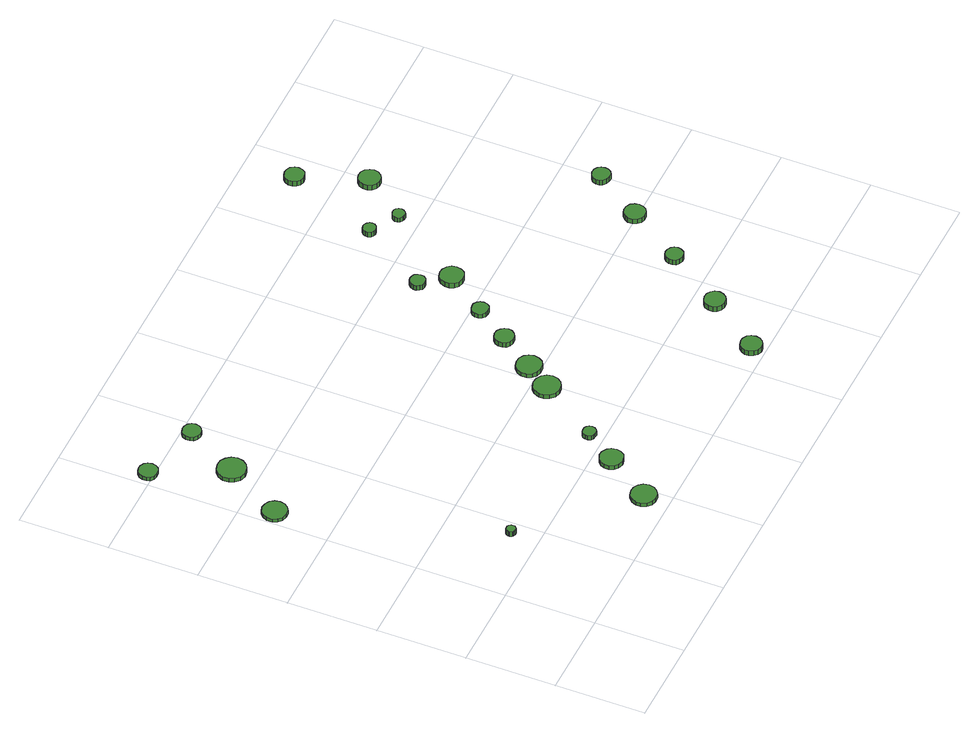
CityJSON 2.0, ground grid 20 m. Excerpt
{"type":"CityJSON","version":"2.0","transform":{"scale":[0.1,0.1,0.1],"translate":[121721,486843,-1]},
"CityObjects":{
"tree1":{"type":"SolitaryVegetationObject","attributes":{"function":"something"},"geometry":[{"type":"MultiSurface","lod":"1","boundaries":[[[0,1,2,3,4,5,6,7,8,9,10,11,12,13,14]],[[15,16,17,18,19,20,21,22,23,24,25,26,27,28,29]],[[0,29,28,1]],[[1,28,27,2]],[[2,27,26,3]],[[3,26,25,4]],[[4,25,24,5]],[[5,24,23,6]],[[6,23,22,7]],[[7,22,21,8]],[[8,21,20,9]],[[9,20,19,10]],[[10,19,18,11]],[[11,18,17,12]],[[12,17,16,13]],[[13,16,15,14]],[[14,15,29,0]]]}]},
"tree2":{"type":"SolitaryVegetationObject","attributes":{"function":"something"},"geometry":[{"type":"MultiSurface","lod":"1","boundaries":[[[30,31,32,33,34,35,36,37,38,39,40,41,42,43,44]],[[45,46,47,48,49,50,51,52,53,54,55,56,57,58,59]],[[30,59,58,31]],[[31,58,57,32]],[[32,57,56,33]],[[33,56,55,34]],[[34,55,54,35]],[[35,54,53,36]],[[36,53,52,37]],[[37,52,51,38]],[[38,51,50,39]],[[39,50,49,40]],[[40,49,48,41]],[[41,48,47,42]],[[42,47,46,43]],[[43,46,45,44]],[[44,45,59,30]]]}]},
"tree3":{"type":"SolitaryVegetationObject","attributes":{"function":"something"},"geometry":[{"type":"MultiSurface","lod":"1","boundaries":[[[60,61,62,63,64,65,66,67,68,69,70,71,72,73,74]],[[75,76,77,78,79,80,81,82,83,84,85,86,87,88,89]],[[60,89,88,61]],[[61,88,87,62]],[[62,87,86,63]],[[63,86,85,64]],[[64,85,84,65]],[[65,84,83,66]],[[66,83,82,67]],[[67,82,81,68]],[[68,81,80,69]],[[69,80,79,70]],[[70,79,78,71]],[[71,78,77,72]],[[72,77,76,73]],[[73,76,75,74]],[[74,75,89,60]]]}]},
"tree4":{"type":"SolitaryVegetationObject","attributes":{"function":"something"},"geometry":[{"type":"MultiSurface","lod":"1","boundaries":[[[90,91,92,93,94,95,96,97,98,99,100,101,102,103,104]],[[105,106,107,108,109,110,111,112,113,114,115,116,117,118,119]],[[90,119,118,91]],[[91,118,117,92]],[[92,117,116,93]],[[93,116,115,94]],[[94,115,114,95]],[[95,114,113,96]],[[96,113,112,97]],[[97,112,111,98]],[[98,111,110,99]],[[99,110,109,100]],[[100,109,108,101]],[[101,108,107,102]],[[102,107,106,103]],[[103,106,105,104]],[[104,105,119,90]]]}]},
"tree5":{"type":"SolitaryVegetationObject","attributes":{"function":"something"},"geometry":[{"type":"MultiSurface","lod":"1","boundaries":[[[120,121,122,123,124,125,126,127,128,129,130,131,132,133,134]],[[135,136,137,138,139,140,141,142,143,144,145,146,147,148,149]],[[120,149,148,121]],[[121,148,147,122]],[[122,147,146,123]],[[123,146,145,124]],[[124,145,144,125]],[[125,144,143,126]],[[126,143,142,127]],[[127,142,141,128]],[[128,141,140,129]],[[129,140,139,130]],[[130,139,138,131]],[[131,138,137,132]],[[132,137,136,133]],[[133,136,135,134]],[[134,135,149,120]]]}]},
"tree6":{"type":"SolitaryVegetationObject","attributes":{"function":"something"},"geometry":[{"type":"MultiSurface","lod":"1","boundaries":[[[150,151,152,153,154,155,156,157,158,159,160,161,162,163,164]],[[165,166,167,168,169,170,171,172,173,174,175,176,177,178,179]],[[150,179,178,151]],[[151,178,177,152]],[[152,177,176,153]],[[153,176,175,154]],[[154,175,174,155]],[[155,174,173,156]],[[156,173,172,157]],[[157,172,171,158]],[[158,171,170,159]],[[159,170,169,160]],[[160,169,168,161]],[[161,168,167,162]],[[162,167,166,163]],[[163,166,165,164]],[[164,165,179,150]]]}]},
"tree7":{"type":"SolitaryVegetationObject","attributes":{"function":"something"},"geometry":[{"type":"MultiSurface","lod":"1","boundaries":[[[180,181,182,183,184,185,186,187,188,189,190,191,192,193,194]],[[195,196,197,198,199,200,201,202,203,204,205,206,207,208,209]],[[180,209,208,181]],[[181,208,207,182]],[[182,207,206,183]],[[183,206,205,184]],[[184,205,204,185]],[[185,204,203,186]],[[186,203,202,187]],[[187,202,201,188]],[[188,201,200,189]],[[189,200,199,190]],[[190,199,198,191]],[[191,198,197,192]],[[192,197,196,193]],[[193,196,195,194]],[[194,195,209,180]]]}]},
"tree8":{"type":"SolitaryVegetationObject","attributes":{"function":"something"},"geometry":[{"type":"MultiSurface","lod":"1","boundaries":[[[210,211,212,213,214,215,216,217,218,219,220,221,222,223,224]],[[225,226,227,228,229,230,231,232,233,234,235,236,237,238,239]],[[210,239,238,211]],[[211,238,237,212]],[[212,237,236,213]],[[213,236,235,214]],[[214,235,234,215]],[[215,234,233,216]],[[216,233,232,217]],[[217,232,231,218]],[[218,231,230,219]],[[219,230,229,220]],[[220,229,228,221]],[[221,228,227,222]],[[222,227,226,223]],[[223,226,225,224]],[[224,225,239,210]]]}]},
"tree9":{"type":"SolitaryVegetationObject","attributes":{"function":"something"},"geometry":[{"type":"MultiSurface","lod":"1","boundaries":[[[240,241,242,243,244,245,246,247,248,249,250,251,252,253,254]],[[255,256,257,258,259,260,261,262,263,264,265,266,267,268,269]],[[240,269,268,241]],[[241,268,267,242]],[[242,267,266,243]],[[243,266,265,244]],[[244,265,264,245]],[[245,264,263,246]],[[246,263,262,247]],[[247,262,261,248]],[[248,261,260,249]],[[249,260,259,250]],[[250,259,258,251]],[[251,258,257,252]],[[252,257,256,253]],[[253,256,255,254]],[[254,255,269,240]]]}]},
"tree10":{"type":"SolitaryVegetationObject","attributes":{"function":"something"},"geometry":[{"type":"MultiSurface","lod":"1","boundaries":[[[270,271,272,273,274,275,276,277,278,279,280,281,282,283,284]],[[285,286,287,288,289,290,291,292,293,294,295,296,297,298,299]],[[270,299,298,271]],[[271,298,297,272]],[[272,297,296,273]],[[273,296,295,274]],[[274,295,294,275]],[[275,294,293,276]],[[276,293,292,277]],[[277,292,291,278]],[[278,291,290,279]],[[279,290,289,280]],[[280,289,288,281]],[[281,288,287,282]],[[282,287,286,283]],[[283,286,285,284]],[[284,285,299,270]]]}]},
"tree11":{"type":"SolitaryVegetationObject","attributes":{"function":"something"},"geometry":[{"type":"MultiSurface","lod":"1","boundaries":[[[300,301,302,303,304,305,306,307,308,309,310,311,312,313,314]],[[315,316,317,318,319,320,321,322,323,324,325,326,327,328,329]],[[300,329,328,301]],[[301,328,327,302]],[[302,327,326,303]],[[303,326,325,304]],[[304,325,324,305]],[[305,324,323,306]],[[306,323,322,307]],[[307,322,321,308]],[[308,321,320,309]],[[309,320,319,310]],[[310,319,318,311]],[[311,318,317,312]],[[312,317,316,313]],[[313,316,315,314]],[[314,315,329,300]]]}]},
"tree12":{"type":"SolitaryVegetationObject","attributes":{"function":"something"},"geometry":[{"type":"MultiSurface","lod":"1","boundaries":[[[330,331,332,333,334,335,336,337,338,339,340,341,342,343,344]],[[345,346,347,348,349,350,351,352,353,354,355,356,357,358,359]],[[330,359,358,331]],[[331,358,357,332]],[[332,357,356,333]],[[333,356,355,334]],[[334,355,354,335]],[[335,354,353,336]],[[336,353,352,337]],[[337,352,351,338]],[[338,351,350,339]],[[339,350,349,340]],[[340,349,348,341]],[[341,348,347,342]],[[342,347,346,343]],[[343,346,345,344]],[[344,345,359,330]]]}]},
"tree13":{"type":"SolitaryVegetationObject","attributes":{"function":"something"},"geometry":[{"type":"MultiSurface","lod":"1","boundaries":[[[360,361,362,363,364,365,366,367,368,369,370,371,372,373,374]],[[375,376,377,378,379,380,381,382,383,384,385,386,387,388,389]],[[360,389,388,361]],[[361,388,387,362]],[[362,387,386,363]],[[363,386,385,364]],[[364,385,384,365]],[[365,384,383,366]],[[366,383,382,367]],[[367,382,381,368]],[[368,381,380,369]],[[369,380,379,370]],[[370,379,378,371]],[[371,378,377,372]],[[372,377,376,373]],[[373,376,375,374]],[[374,375,389,360]]]}]},
"tree14":{"type":"SolitaryVegetationObject","attributes":{"function":"something"},"geometry":[{"type":"MultiSurface","lod":"1","boundaries":[[[390,391,392,393,394,395,396,397,398,399,400,401,402,403,404]],[[405,406,407,408,409,410,411,412,413,414,415,416,417,418,419]],[[390,419,418,391]],[[391,418,417,392]],[[392,417,416,393]],[[393,416,415,394]],[[394,415,414,395]],[[395,414,413,396]],[[396,413,412,397]],[[397,412,411,398]],[[398,411,410,399]],[[399,410,409,400]],[[400,409,408,401]],[[401,408,407,402]],[[402,407,406,403]],[[403,406,405,404]],[[404,405,419,390]]]}]},
"tree15":{"type":"SolitaryVegetationObject","attributes":{"function":"something"},"geometry":[{"type":"MultiSurface","lod":"1","boundaries":[[[420,421,422,423,424,425,426,427,428,429,430,431,432,433,434]],[[435,436,437,438,439,440,441,442,443,444,445,446,447,448,449]],[[420,449,448,421]],[[421,448,447,422]],[[422,447,446,423]],[[423,446,445,424]],[[424,445,444,425]],[[425,444,443,426]],[[426,443,442,427]],[[427,442,441,428]],[[428,441,440,429]],[[429,440,439,430]],[[430,439,438,431]],[[431,438,437,432]],[[432,437,436,433]],[[433,436,435,434]],[[434,435,449,420]]]}]},
"tree16":{"type":"SolitaryVegetationObject","attributes":{"function":"something"},"geometry":[{"type":"MultiSurface","lod":"1","boundaries":[[[450,451,452,453,454,455,456,457,458,459,460,461,462,463,464]],[[465,466,467,468,469,470,471,472,473,474,475,476,477,478,479]],[[450,479,478,451]],[[451,478,477,452]],[[452,477,476,453]],[[453,476,475,454]],[[454,475,474,455]],[[455,474,473,456]],[[456,473,472,457]],[[457,472,471,458]],[[458,471,470,459]],[[459,470,469,460]],[[460,469,468,461]],[[461,468,467,462]],[[462,467,466,463]],[[463,466,465,464]],[[464,465,479,450]]]}]},
"tree17":{"type":"SolitaryVegetationObject","attributes":{"function":"something"},"geometry":[{"type":"MultiSurface","lod":"1","boundaries":[[[480,481,482,483,484,485,486,487,488,489,490,491,492,493,494]],[[495,496,497,498,499,500,501,502,503,504,505,506,507,508,509]],[[480,509,508,481]],[[481,508,507,482]],[[482,507,506,483]],[[483,506,505,484]],[[484,505,504,485]],[[485,504,503,486]],[[486,503,502,487]],[[487,502,501,488]],[[488,501,500,489]],[[489,500,499,490]],[[490,499,498,491]],[[491,498,497,492]],[[492,497,496,493]],[[493,496,495,494]],[[494,495,509,480]]]}]},
"tree18":{"type":"SolitaryVegetationObject","attributes":{"function":"something"},"geometry":[{"type":"MultiSurface","lod":"1","boundaries":[[[510,511,512,513,514,515,516,517,518,519,520,521,522,523,524]],[[525,526,527,528,529,530,531,532,533,534,535,536,537,538,539]],[[510,539,538,511]],[[511,538,537,512]],[[512,537,536,513]],[[513,536,535,514]],[[514,535,534,515]],[[515,534,533,516]],[[516,533,532,517]],[[517,532,531,518]],[[518,531,530,519]],[[519,530,529,520]],[[520,529,528,521]],[[521,528,527,522]],[[522,527,526,523]],[[523,526,525,524]],[[524,525,539,510]]]}]},
"tree19":{"type":"SolitaryVegetationObject","attributes":{"function":"something"},"geometry":[{"type":"MultiSurface","lod":"1","boundaries":[[[540,541,542,543,544,545,546,547,548,549,550,551,552,553,554]],[[555,556,557,558,559,560,561,562,563,564,565,566,567,568,569]],[[540,569,568,541]],[[541,568,567,542]],[[542,567,566,543]],[[543,566,565,544]],[[544,565,564,545]],[[545,564,563,546]],[[546,563,562,547]],[[547,562,561,548]],[[548,561,560,549]],[[549,560,559,550]],[[550,559,558,551]],[[551,558,557,552]],[[552,557,556,553]],[[553,556,555,554]],[[554,555,569,540]]]}]},
"tree20":{"type":"SolitaryVegetationObject","attributes":{"function":"something"},"geometry":[{"type":"MultiSurface","lod":"1","boundaries":[[[570,571,572,573,574,575,576,577,578,579,580,581,582,583,584]],[[585,586,587,588,589,590,591,592,593,594,595,596,597,598,599]],[[570,599,598,571]],[[571,598,597,572]],[[572,597,596,573]],[[573,596,595,574]],[[574,595,594,575]],[[575,594,593,576]],[[576,593,592,577]],[[577,592,591,578]],[[578,591,590,579]],[[579,590,589,580]],[[580,589,588,581]],[[581,588,587,582]],[[582,587,586,583]],[[583,586,585,584]],[[584,585,599,570]]]}]},
"tree21":{"type":"SolitaryVegetationObject","attributes":{"function":"something"},"geometry":[{"type":"MultiSurface","lod":"1","boundaries":[[[600,601,602,603,604,605,606,607,608,609,610,611,612,613,614]],[[615,616,617,618,619,620,621,622,623,624,625,626,627,628,629]],[[600,629,628,601]],[[601,628,627,602]],[[602,627,626,603]],[[603,626,625,604]],[[604,625,624,605]],[[605,624,623,606]],[[606,623,622,607]],[[607,622,621,608]],[[608,621,620,609]],[[609,620,619,610]],[[610,619,618,611]],[[611,618,617,612]],[[612,617,616,613]],[[613,616,615,614]],[[614,615,629,600]]]}]},
"tree22":{"type":"SolitaryVegetationObject","attributes":{"function":"something"},"geometry":[{"type":"MultiSurface","lod":"1","boundaries":[[[630,631,632,633,634,635,636,637,638,639,640,641,642,643,644]],[[645,646,647,648,649,650,651,652,653,654,655,656,657,658,659]],[[630,659,658,631]],[[631,658,657,632]],[[632,657,656,633]],[[633,656,655,634]],[[634,655,654,635]],[[635,654,653,636]],[[636,653,652,637]],[[637,652,651,638]],[[638,651,650,639]],[[639,650,649,640]],[[640,649,648,641]],[[641,648,647,642]],[[642,647,646,643]],[[643,646,645,644]],[[644,645,659,630]]]}]},
"tree23":{"type":"SolitaryVegetationObject","attributes":{"function":"something"},"geometry":[{"type":"MultiSurface","lod":"1","boundaries":[[[660,661,662,663,664,665,666,667,668,669,670,671,672,673,674]],[[675,676,677,678,679,680,681,682,683,684,685,686,687,688,689]],[[660,689,688,661]],[[661,688,687,662]],[[662,687,686,663]],[[663,686,685,664]],[[664,685,684,665]],[[665,684,683,666]],[[666,683,682,667]],[[667,682,681,668]],[[668,681,680,669]],[[669,680,679,670]],[[670,679,678,671]],[[671,678,677,672]],[[672,677,676,673]],[[673,676,675,674]],[[674,675,689,660]]]}]}
},
"vertices":[
[179,262,22],[179,266,22],[176,270,22],[172,272,22],[168,272,22],[164,271,22],[161,268,22],[159,264,22],[159,260,22],[161,256,22],[164,253,22],[168,252,22],[172,252,22],[176,254,22],[179,258,22],[179,258,9],[176,254,9],[172,252,9],[168,252,9],[164,253,9],[161,256,9],[159,260,9],[159,264,9],[161,268,9],[164,271,9],[168,272,9],[172,272,9],[176,270,9],[179,266,9],[179,262,9],
[57,729,15],[55,740,15],[48,750,15],[38,755,15],[27,757,15],[16,753,15],[8,745,15],[3,735,15],[3,723,15],[8,713,15],[16,705,15],[27,702,15],[38,703,15],[48,709,15],[55,718,15],[55,718,7],[48,709,7],[38,703,7],[27,702,7],[16,705,7],[8,713,7],[3,723,7],[3,735,7],[8,745,7],[16,753,7],[27,757,7],[38,755,7],[48,750,7],[55,740,7],[57,729,7],
[52,1013,16],[50,1022,16],[45,1029,16],[37,1033,16],[28,1034,16],[20,1031,16],[13,1025,16],[10,1017,16],[10,1008,16],[13,1000,16],[20,994,16],[28,992,16],[37,993,16],[45,997,16],[50,1004,16],[50,1004,7],[45,997,7],[37,993,7],[28,992,7],[20,994,7],[13,1000,7],[10,1008,7],[10,1017,7],[13,1025,7],[20,1031,7],[28,1034,7],[37,1033,7],[45,1029,7],[50,1022,7],[52,1013,7],
[137,859,17],[134,872,17],[126,882,17],[115,889,17],[102,890,17],[89,886,17],[79,877,17],[74,865,17],[74,852,17],[79,840,17],[89,831,17],[102,827,17],[115,829,17],[126,835,17],[134,846,17],[134,846,7],[126,835,7],[115,829,7],[102,827,7],[89,831,7],[79,840,7],[74,852,7],[74,865,7],[79,877,7],[89,886,7],[102,890,7],[115,889,7],[126,882,7],[134,872,7],[137,859,7],
[407,57,15],[404,69,15],[397,78,15],[387,84,15],[375,85,15],[364,82,15],[355,74,15],[350,63,15],[350,51,15],[355,40,15],[364,32,15],[375,29,15],[387,30,15],[397,36,15],[404,45,15],[404,45,6],[397,36,6],[387,30,6],[375,29,6],[364,32,6],[355,40,6],[350,51,6],[350,63,6],[355,74,6],[364,82,6],[375,85,6],[387,84,6],[397,78,6],[404,69,6],[407,57,6],
[195,979,15],[193,987,15],[188,994,15],[180,998,15],[172,999,15],[164,996,15],[157,991,15],[154,983,15],[154,974,15],[157,966,15],[164,961,15],[172,958,15],[180,959,15],[188,963,15],[193,970,15],[193,970,6],[188,963,6],[180,959,6],[172,958,6],[164,961,6],[157,966,6],[154,974,6],[154,983,6],[157,991,6],[164,996,6],[172,999,6],[180,998,6],[188,994,6],[193,987,6],[195,979,6],
[474,160,16],[472,171,16],[466,179,16],[456,185,16],[446,186,16],[435,182,16],[427,175,16],[423,165,16],[423,155,16],[427,145,16],[435,138,16],[446,134,16],[456,136,16],[466,141,16],[472,150,16],[472,150,6],[466,141,6],[456,136,6],[446,134,6],[435,138,6],[427,145,6],[423,155,6],[423,165,6],[427,175,6],[435,182,6],[446,186,6],[456,185,6],[466,179,6],[472,171,6],[474,160,6],
[514,232,17],[513,238,17],[509,243,17],[504,246,17],[498,246,17],[492,245,17],[487,241,17],[485,235,17],[485,229,17],[487,223,17],[492,219,17],[498,218,17],[504,218,17],[509,221,17],[513,226,17],[513,226,6],[509,221,6],[504,218,6],[498,218,6],[492,219,6],[487,223,6],[485,229,6],[485,235,6],[487,241,6],[492,245,6],[498,246,6],[504,246,6],[509,243,6],[513,238,6],[514,232,6],
[618,366,16],[615,378,16],[608,388,16],[597,394,16],[585,396,16],[573,392,16],[564,384,16],[559,372,16],[559,360,16],[564,349,16],[573,340,16],[585,336,16],[597,338,16],[608,344,16],[615,354,16],[615,354,6],[608,344,6],[597,338,6],[585,336,6],[573,340,6],[564,349,6],[559,360,6],[559,372,6],[564,384,6],[573,392,6],[585,396,6],[597,394,6],[608,388,6],[615,378,6],[618,366,6],
[656,424,17],[653,435,17],[647,444,17],[637,450,17],[625,451,17],[614,448,17],[605,440,17],[600,429,17],[600,418,17],[605,407,17],[614,399,17],[625,396,17],[637,397,17],[647,403,17],[653,412,17],[653,412,6],[647,403,6],[637,397,6],[625,396,6],[614,399,6],[605,407,6],[600,418,6],[600,429,6],[605,440,6],[614,448,6],[625,451,6],[637,450,6],[647,444,6],[653,435,6],[656,424,6],
[705,503,18],[703,512,18],[697,519,18],[690,524,18],[681,525,18],[672,522,18],[665,516,18],[662,508,18],[662,499,18],[665,491,18],[672,485,18],[681,482,18],[690,483,18],[697,487,18],[703,495,18],[703,495,6],[697,487,6],[690,483,6],[681,482,6],[672,485,6],[665,491,6],[662,499,6],[662,508,6],[665,516,6],[672,522,6],[681,525,6],[690,524,6],[697,519,6],[703,512,6],[705,503,6],
[888,30,20],[886,40,20],[881,48,20],[872,53,20],[863,54,20],[853,51,20],[846,44,20],[842,35,20],[842,26,20],[846,17,20],[853,10,20],[863,7,20],[872,8,20],[881,13,20],[886,21,20],[886,21,7],[881,13,7],[872,8,7],[863,7,7],[853,10,7],[846,17,7],[842,26,7],[842,35,7],[846,44,7],[853,51,7],[863,54,7],[872,53,7],[881,48,7],[886,40,7],[888,30,7],
[758,582,16],[756,590,16],[752,596,16],[745,600,16],[737,600,16],[730,598,16],[724,593,16],[721,586,16],[721,578,16],[724,571,16],[730,566,16],[737,564,16],[745,564,16],[752,568,16],[756,574,16],[756,574,5],[752,568,5],[745,564,5],[737,564,5],[730,566,5],[724,571,5],[721,578,5],[721,586,5],[724,593,5],[730,598,5],[737,600,5],[745,600,5],[752,596,5],[756,590,5],[758,582,5],
[776,731,19],[775,738,19],[771,744,19],[765,747,19],[758,748,19],[751,746,19],[746,741,19],[743,734,19],[743,727,19],[746,721,19],[751,716,19],[758,714,19],[765,715,19],[771,718,19],[775,724,19],[775,724,6],[771,718,6],[765,715,6],[758,714,6],[751,716,6],[746,721,6],[743,727,6],[743,734,6],[746,741,6],[751,746,6],[758,748,6],[765,747,6],[771,744,6],[775,738,6],[776,731,6],
[976,151,21],[974,161,21],[968,168,21],[960,173,21],[950,174,21],[941,171,21],[933,165,21],[929,156,21],[929,146,21],[933,137,21],[941,131,21],[950,128,21],[960,129,21],[968,134,21],[974,142,21],[974,142,8],[968,134,8],[960,129,8],[950,128,8],[941,131,8],[933,137,8],[929,146,8],[929,156,8],[933,165,8],[941,171,8],[950,174,8],[960,173,8],[968,168,8],[974,161,8],[976,151,8],
[829,674,17],[827,685,17],[821,693,17],[811,699,17],[801,700,17],[790,697,17],[782,689,17],[778,679,17],[778,668,17],[782,659,17],[790,651,17],[801,648,17],[811,649,17],[821,654,17],[827,663,17],[827,663,5],[821,654,5],[811,649,5],[801,648,5],[790,651,5],[782,659,5],[778,668,5],[778,679,5],[782,689,5],[790,697,5],[801,700,5],[811,699,5],[821,693,5],[827,685,5],[829,674,5],
[871,882,23],[870,887,23],[866,892,23],[861,895,23],[855,896,23],[849,894,23],[845,890,23],[842,885,23],[842,879,23],[845,873,23],[849,869,23],[855,867,23],[861,868,23],[866,871,23],[870,876,23],[870,876,10],[866,871,10],[861,868,10],[855,867,10],[849,869,10],[845,873,10],[842,879,10],[842,885,10],[845,890,10],[849,894,10],[855,896,10],[861,895,10],[866,892,10],[870,887,10],[871,882,10],
[1061,281,20],[1059,289,20],[1054,295,20],[1047,299,20],[1039,300,20],[1031,298,20],[1025,292,20],[1022,285,20],[1022,277,20],[1025,269,20],[1031,264,20],[1039,261,20],[1047,262,20],[1054,266,20],[1059,273,20],[1059,273,7],[1054,266,7],[1047,262,7],[1039,261,7],[1031,264,7],[1025,269,7],[1022,277,7],[1022,285,7],[1025,292,7],[1031,298,7],[1039,300,7],[1047,299,7],[1054,295,7],[1059,289,7],[1061,281,7],
[935,844,21],[933,850,21],[930,855,21],[925,858,21],[919,858,21],[914,856,21],[910,853,21],[907,847,21],[907,842,21],[910,836,21],[914,833,21],[919,831,21],[925,831,21],[930,834,21],[933,839,21],[933,839,9],[930,834,9],[925,831,9],[919,831,9],[914,833,9],[910,836,9],[907,842,9],[907,847,9],[910,853,9],[914,856,9],[919,858,9],[925,858,9],[930,855,9],[933,850,9],[935,844,9],
[1144,405,20],[1142,414,20],[1137,422,20],[1128,427,20],[1118,428,20],[1109,425,20],[1102,418,20],[1098,410,20],[1098,400,20],[1102,391,20],[1109,384,20],[1118,381,20],[1128,382,20],[1137,387,20],[1142,395,20],[1142,395,8],[1137,387,8],[1128,382,8],[1118,381,8],[1109,384,8],[1102,391,8],[1098,400,8],[1098,410,8],[1102,418,8],[1109,425,8],[1118,428,8],[1128,427,8],[1137,422,8],[1142,414,8],[1144,405,8],
[953,1083,29],[951,1091,29],[946,1099,29],[938,1103,29],[929,1104,29],[920,1101,29],[914,1095,29],[910,1087,29],[910,1078,29],[914,1070,29],[920,1064,29],[929,1061,29],[938,1062,29],[946,1066,29],[951,1074,29],[951,1074,16],[946,1066,16],[938,1062,16],[929,1061,16],[920,1064,16],[914,1070,16],[910,1078,16],[910,1087,16],[914,1095,16],[920,1101,16],[929,1104,16],[938,1103,16],[946,1099,16],[951,1091,16],[953,1083,16],
[1011,939,27],[1009,948,27],[1003,957,27],[994,962,27],[984,963,27],[975,960,27],[967,953,27],[963,944,27],[963,934,27],[967,924,27],[975,918,27],[984,915,27],[994,916,27],[1003,921,27],[1009,929,27],[1009,929,14],[1003,921,14],[994,916,14],[984,915,14],[975,918,14],[967,924,14],[963,934,14],[963,944,14],[967,953,14],[975,960,14],[984,963,14],[994,962,14],[1003,957,14],[1009,948,14],[1011,939,14],
[1214,512,20],[1213,520,20],[1208,527,20],[1201,531,20],[1192,532,20],[1185,529,20],[1178,524,20],[1175,516,20],[1175,508,20],[1178,501,20],[1185,495,20],[1192,493,20],[1201,493,20],[1208,497,20],[1213,504,20],[1213,504,7],[1208,497,7],[1201,493,7],[1192,493,7],[1185,495,7],[1178,501,7],[1175,508,7],[1175,516,7],[1178,524,7],[1185,529,7],[1192,532,7],[1201,531,7],[1208,527,7],[1213,520,7],[1214,512,7]
]}
